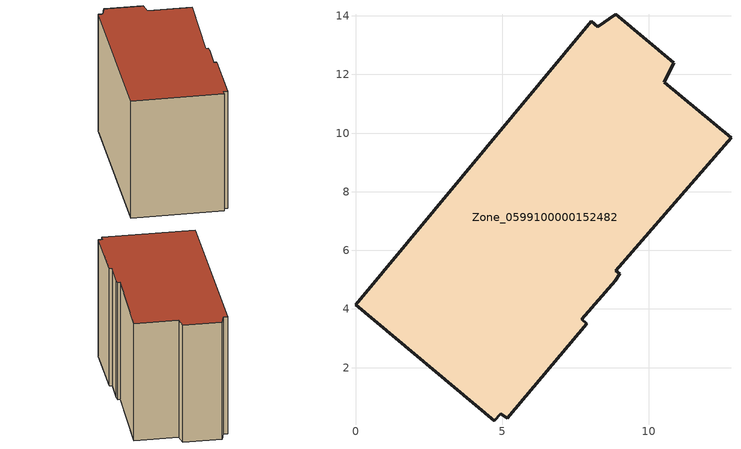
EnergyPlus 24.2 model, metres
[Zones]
Zone_0599100000152482
 floor ground (C_G): 7.88,3.5 5.18,0.27 4.95,0.43 4.74,0.19 0,4.14 8.05,13.82 8.27,13.64 8.88,14.06 10.86,12.39 10.54,11.74 12.81,9.84 8.89,5.31 9.01,5.2 8.87,4.97 7.72,3.64 z0
 wall outside (C_F): 8.05,13.82 0,4.14 4.74,0.19 4.95,0.43 5.18,0.27 7.88,3.5 7.72,3.64 8.87,4.97 9.01,5.2 8.89,5.31 12.81,9.84 10.54,11.74 10.86,12.39 8.88,14.06 8.27,13.64 8.05,13.82 z0:8.57
 roof outside (C_R): 5.18,0.27 7.88,3.5 7.72,3.64 8.87,4.97 9.01,5.2 8.89,5.31 12.81,9.84 10.54,11.74 10.86,12.39 8.88,14.06 8.27,13.64 8.05,13.82 0,4.14 4.74,0.19 4.95,0.43 z8.57
[BUILDING]
Pand.0599100000152482: North Axis=0; Terrain=City; Loads Convergence Tolerance Value=0.04; Temperature Convergence Tolerance Value=0.4; Solar Distribution=FullExterior; Maximum Number of Warmup Days=25; Minimum Number of Warmup Days=1
[Site:Location]
Rotterdam.The.Hague.AP_ZH_NLD Design_Conditions: Latitude=51.96; Longitude=4.45; Time Zone=1; Elevation=-4.5
[SITE:GROUNDTEMPERATURE:BUILDINGSURFACE]
18, 18, 18, 18, 18, 18, 18, 18, 18, 18, 18, 18
[MATERIAL] Thermal Absorptance=0.9; Solar Absorptance=0.7; Visible Absorptance=0.7
Name | Roughness | Thickness | Conductivity | Density | Specific Heat
G.TC.1946-1964 | MediumSmooth | 0.15 | 1 | 540 | 1210
F.TC.1946-1964 | Rough | 0.3 | 0.857143 | 1920 | 840
R.TC.1946-1964 | MediumRough | 0.2 | 0.235294 | 1500 | 1000
[CONSTRUCTION]
C_G: G.TC.1946-1964
C_F: F.TC.1946-1964
C_R: R.TC.1946-1964
[ZONE]
Zone_0599100000152482: Type=1; Multiplier=1; Ceiling Height=Autocalculate; Volume=Autocalculate; Floor Area=autocalculate; Part of Total Floor Area=Yes
[ZONEINFILTRATION:DESIGNFLOWRATE]
Infil_Zone_0599100000152482: Zone or ZoneList or Space or SpaceList=Zone_0599100000152482; Schedule=AlwaysOn; Design Flow Rate Calculation Method=Flow/Area; Flow Rate per Floor Area=0.003; Constant Term Coefficient=1; Temperature Term Coefficient=0; Velocity Term Coefficient=0; Velocity Squared Term Coefficient=0
[HVACTEMPLATE:ZONE:IDEALLOADSAIRSYSTEM]
Zone_0599100000152482: Maximum Heating Supply Air Temperature=50; Minimum Cooling Supply Air Temperature=13; Maximum Heating Supply Air Humidity Ratio=0.0156; Minimum Cooling Supply Air Humidity Ratio=0.0077; Heating Limit=NoLimit; Cooling Limit=NoLimit; Dehumidification Control Type=ConstantSensibleHeatRatio; Cooling Sensible Heat Ratio=0.7; Dehumidification Setpoint=60; Humidification Control Type=None; Humidification Setpoint=30; Outdoor Air Method=None; Outdoor Air Flow Rate per Person=0.00944; Outdoor Air Flow Rate per Zone Floor Area=0; Outdoor Air Flow Rate per Zone=0; Demand Controlled Ventilation Type=None; Outdoor Air Economizer Type=NoEconomizer; Heat Recovery Type=None; Sensible Heat Recovery Effectiveness=0.7; Latent Heat Recovery Effectiveness=0.65
[ZONECONTROL:THERMOSTAT]
ThermostatControl_Zone_0599100000152482: Zone or ZoneList=Zone_0599100000152482; Control Type Schedule=DualSetpointControlType; Control 1=Thermostat_Zone_0599100000152482; Temperature Difference Between Cutout And Setpoint=0
[THERMOSTATSETPOINT:DUALSETPOINT]
Thermostat_Zone_0599100000152482: Heating Setpoint Temperature Schedule=HeatingSetpoint_Zone_0599100000152482; Cooling Setpoint Temperature Schedule=CoolingSetpoint_Zone_0599100000152482
[SCHEDULE:COMPACT]
HeatingSetpoint_Zone_0599100000152482: Through: 12/31, For: AllDays, Until: 24:00, 21
CoolingSetpoint_Zone_0599100000152482: Through: 12/31, For: AllDays, Until: 24:00, 24
DualSetpointControlType: Through: 12/31, For: AllDays, Until: 24:00, 4
AlwaysOn: Through: 12/31, For: AllDays, Until: 24:00, 1
